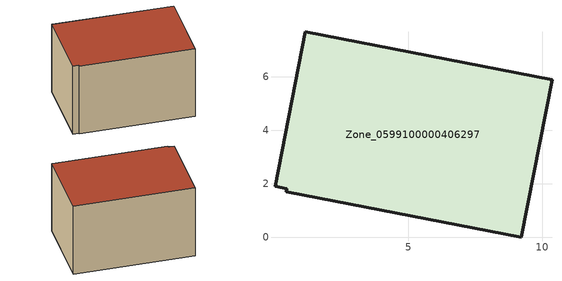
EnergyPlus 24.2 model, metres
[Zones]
Zone_0599100000406297
 floor ground (C_G): 9.22,0 0.45,1.71 0.46,1.81 0.02,1.9 1.14,7.67 10.36,5.88 z0
 wall outside (C_F): 9.22,0 10.36,5.88 1.14,7.67 0.02,1.9 0.46,1.81 0.45,1.71 9.22,0 z0:6.04
 roof outside (C_R): 0.45,1.71 9.22,0 10.36,5.88 1.14,7.67 0.02,1.9 0.46,1.81 z6.04
[BUILDING]
Pand.0599100000406297: North Axis=0; Terrain=City; Loads Convergence Tolerance Value=0.04; Temperature Convergence Tolerance Value=0.4; Solar Distribution=FullExterior; Maximum Number of Warmup Days=25; Minimum Number of Warmup Days=1
[Site:Location]
Rotterdam.The.Hague.AP_ZH_NLD Design_Conditions: Latitude=51.96; Longitude=4.45; Time Zone=1; Elevation=-4.5
[SITE:GROUNDTEMPERATURE:BUILDINGSURFACE]
18, 18, 18, 18, 18, 18, 18, 18, 18, 18, 18, 18
[MATERIAL] Thermal Absorptance=0.9; Solar Absorptance=0.7; Visible Absorptance=0.7
Name | Roughness | Thickness | Conductivity | Density | Specific Heat
G.TI.1992-2005 | MediumSmooth | 0.15 | 0.06 | 540 | 1210
F.TI.1992-2005 | Rough | 0.3 | 0.12 | 1920 | 840
R.TI.1992-2005 | MediumRough | 0.2 | 0.08 | 1500 | 1000
[CONSTRUCTION]
C_G: G.TI.1992-2005
C_F: F.TI.1992-2005
C_R: R.TI.1992-2005
[ZONE]
Zone_0599100000406297: Type=1; Multiplier=1; Ceiling Height=Autocalculate; Volume=Autocalculate; Floor Area=autocalculate; Part of Total Floor Area=Yes
[ZONEINFILTRATION:DESIGNFLOWRATE]
Infil_Zone_0599100000406297: Zone or ZoneList or Space or SpaceList=Zone_0599100000406297; Schedule=AlwaysOn; Design Flow Rate Calculation Method=Flow/Area; Flow Rate per Floor Area=0.0015; Constant Term Coefficient=1; Temperature Term Coefficient=0; Velocity Term Coefficient=0; Velocity Squared Term Coefficient=0
[HVACTEMPLATE:ZONE:IDEALLOADSAIRSYSTEM]
Zone_0599100000406297: Maximum Heating Supply Air Temperature=50; Minimum Cooling Supply Air Temperature=13; Maximum Heating Supply Air Humidity Ratio=0.0156; Minimum Cooling Supply Air Humidity Ratio=0.0077; Heating Limit=NoLimit; Cooling Limit=NoLimit; Dehumidification Control Type=ConstantSensibleHeatRatio; Cooling Sensible Heat Ratio=0.7; Dehumidification Setpoint=60; Humidification Control Type=None; Humidification Setpoint=30; Outdoor Air Method=None; Outdoor Air Flow Rate per Person=0.00944; Outdoor Air Flow Rate per Zone Floor Area=0; Outdoor Air Flow Rate per Zone=0; Demand Controlled Ventilation Type=None; Outdoor Air Economizer Type=NoEconomizer; Heat Recovery Type=None; Sensible Heat Recovery Effectiveness=0.7; Latent Heat Recovery Effectiveness=0.65
[ZONECONTROL:THERMOSTAT]
ThermostatControl_Zone_0599100000406297: Zone or ZoneList=Zone_0599100000406297; Control Type Schedule=DualSetpointControlType; Control 1=Thermostat_Zone_0599100000406297; Temperature Difference Between Cutout And Setpoint=0
[THERMOSTATSETPOINT:DUALSETPOINT]
Thermostat_Zone_0599100000406297: Heating Setpoint Temperature Schedule=HeatingSetpoint_Zone_0599100000406297; Cooling Setpoint Temperature Schedule=CoolingSetpoint_Zone_0599100000406297
[SCHEDULE:COMPACT]
HeatingSetpoint_Zone_0599100000406297: Through: 12/31, For: AllDays, Until: 24:00, 21
CoolingSetpoint_Zone_0599100000406297: Through: 12/31, For: AllDays, Until: 24:00, 24
DualSetpointControlType: Through: 12/31, For: AllDays, Until: 24:00, 4
AlwaysOn: Through: 12/31, For: AllDays, Until: 24:00, 1
